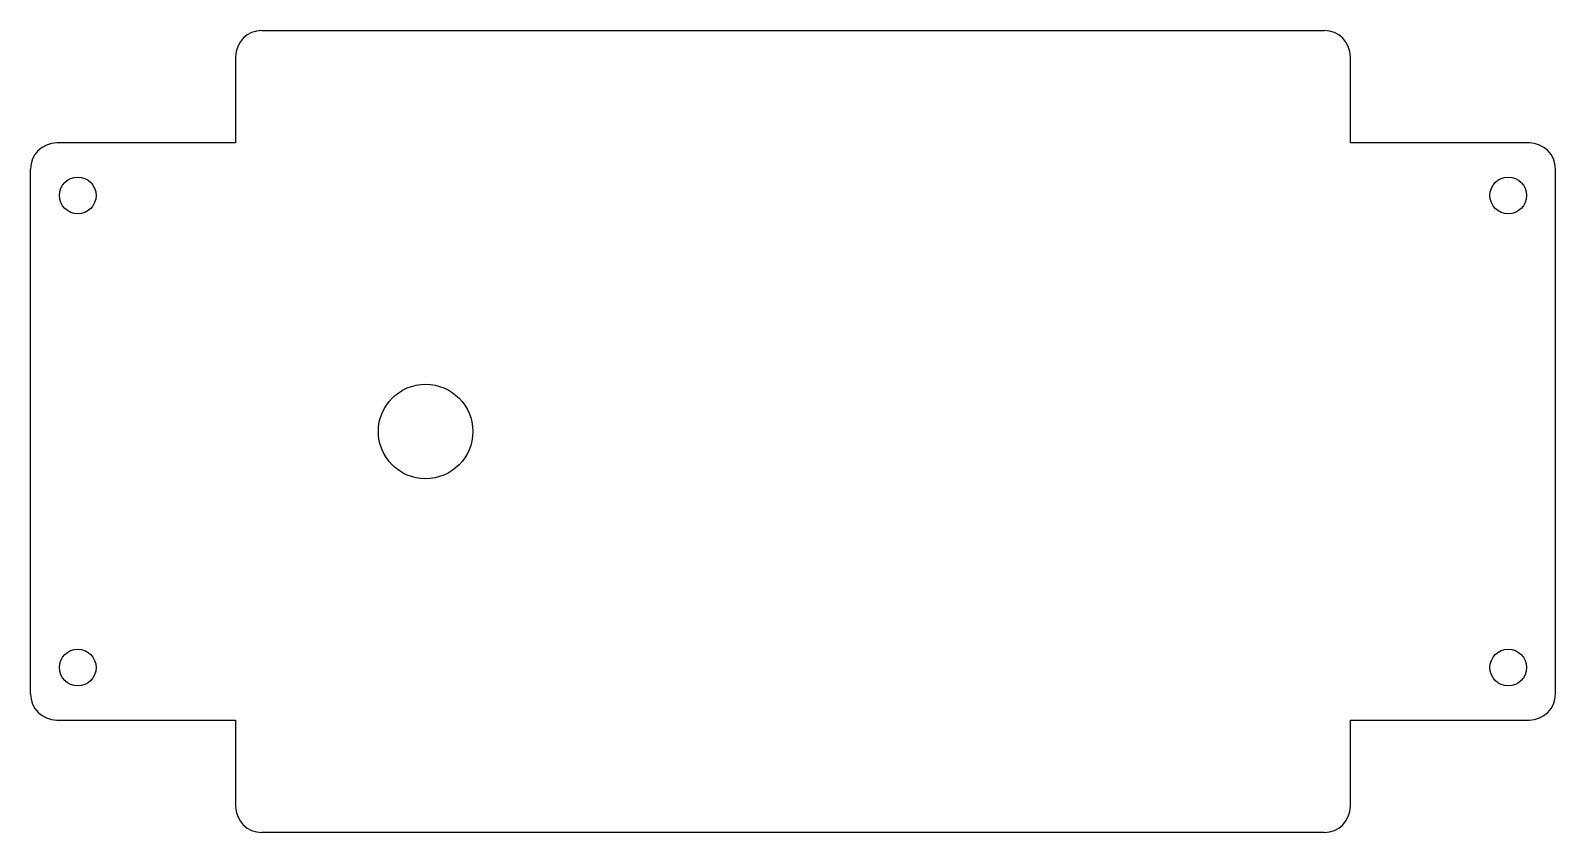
# Model space of a CAD drawing. Header units: millimetres. Extents: x -145 to 145, y -76 to 76.
import ezdxf

# ---------------------------------------------------------------- set-up
doc = ezdxf.new("R2010")
doc.units = ezdxf.units.MM

msp = doc.modelspace()

# ---------------------------------------------------------------- linework, layer by layer
at = {"color": 7, "linetype": 'Continuous', "lineweight": 25}
for p, q in [((-101.2, 76.44), (101.2, 76.44)), ((-106.2, 71.44), (-106.2, 55)), ((106.2, 55), (106.2, 71.44)), ((-106.2, 55), (-140.28, 55)), ((140.28, 55), (106.2, 55)), ((-145.28, -50), (-145.28, 50)), ((145.28, -50), (145.28, 50)), ((-140.28, -55), (-106.2, -55)), ((-106.2, -55), (-106.2, -71.44)), ((106.2, -55), (140.28, -55)), ((106.2, -71.44), (106.2, -55)), ((101.2, -76.44), (-101.2, -76.44))]:
    msp.add_line(p, q, dxfattribs=at)
for centre, radius in [((-136.28, 45), 3.5), ((136.28, 45), 3.5), ((-70, 0), 9), ((-136.28, -45), 3.5), ((136.28, -45), 3.5)]:
    msp.add_circle(centre, radius, dxfattribs=at)
for centre, start, end in [((-101.2, 71.44), 90, 180), ((101.2, 71.44), 360, 90), ((-140.28, 50), 90, 180), ((140.28, 50), 0, 90), ((-140.28, -50), 180, 270), ((140.28, -50), 270, 0), ((-101.2, -71.44), 180, 270), ((101.2, -71.44), 270, 0)]:
    msp.add_arc(centre, 5, start, end, dxfattribs=at)

doc.saveas('drawing.dxf')
